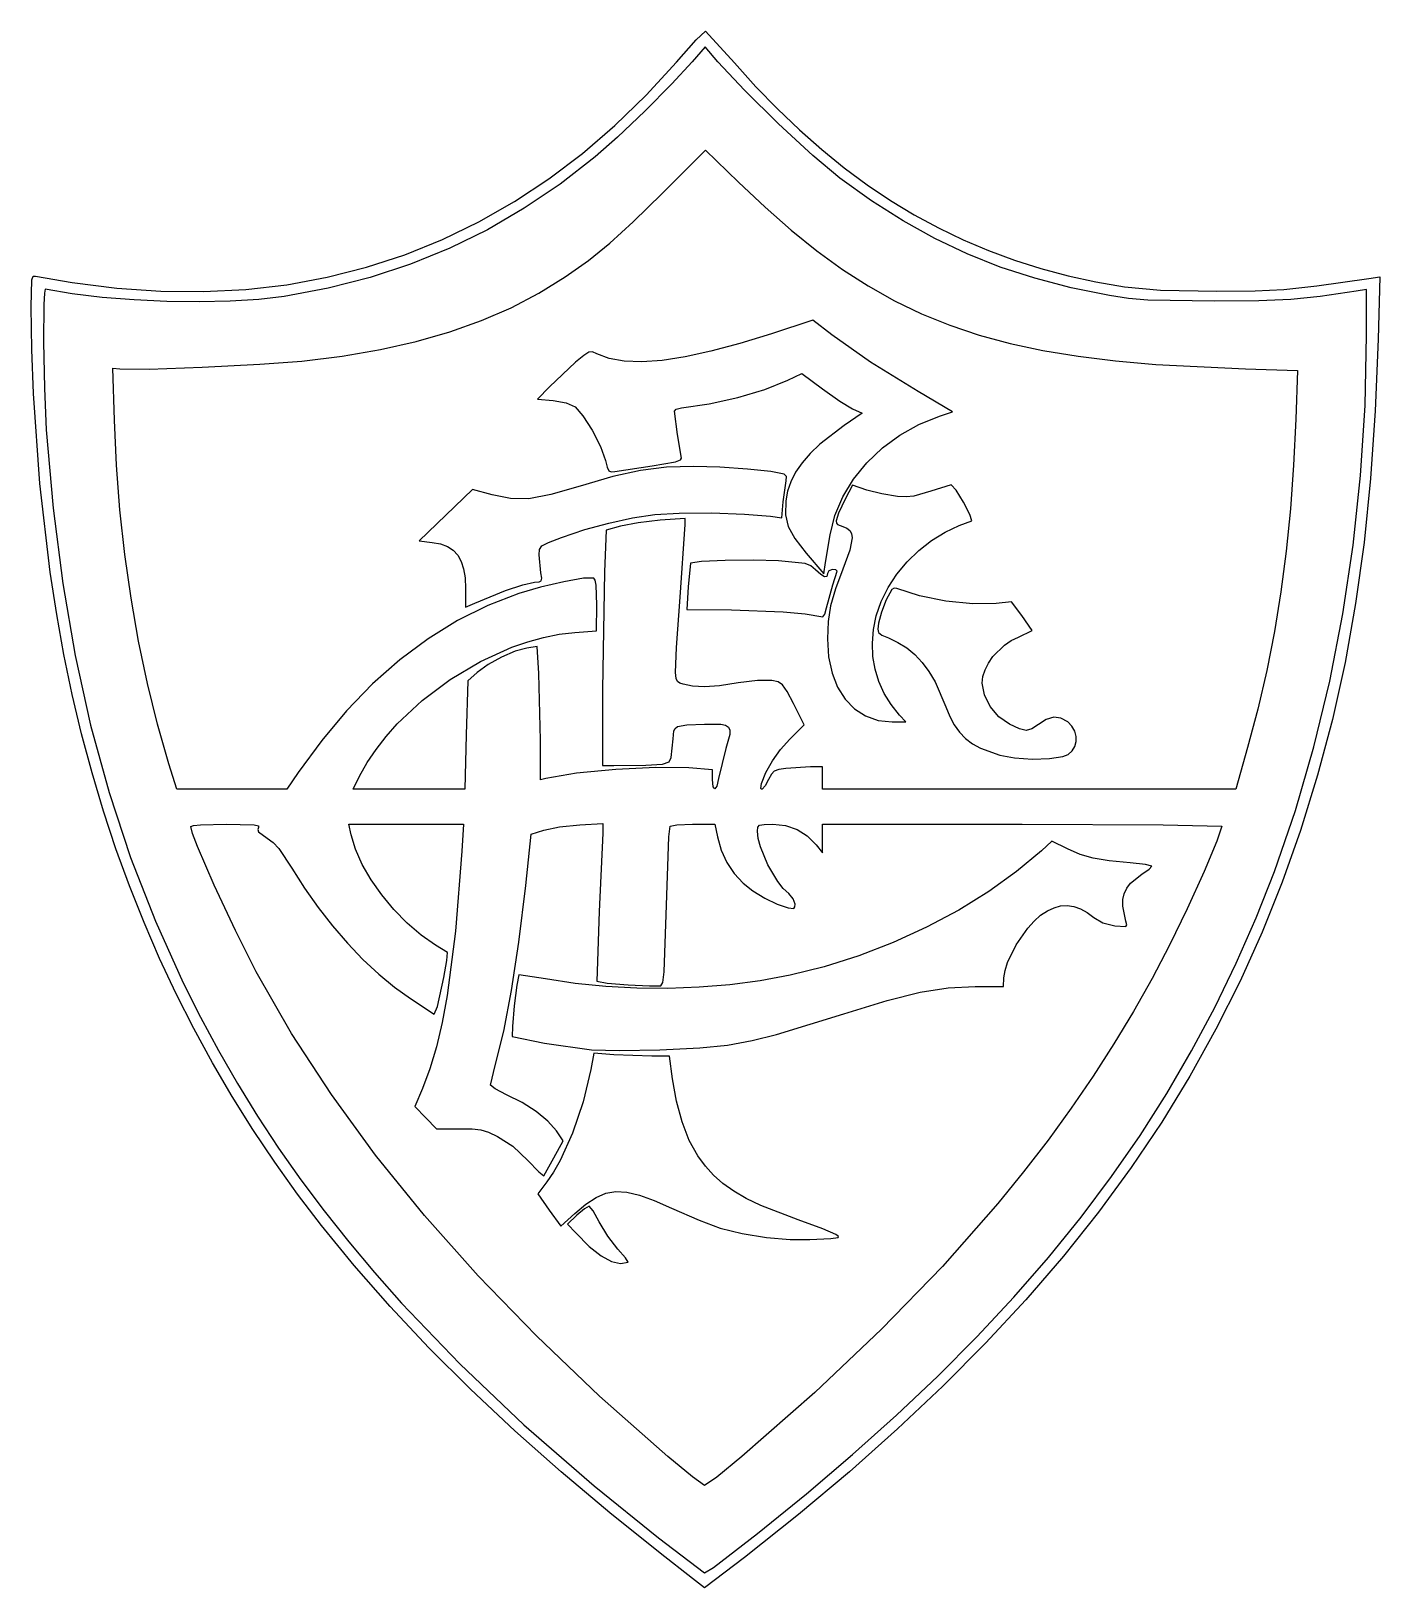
# Model space of a CAD drawing. Extents: x 5 to 196, y 5 to 225.
import ezdxf

# ---------------------------------------------------------------- set-up
doc = ezdxf.new("R2010")
doc.units = 0

msp = doc.modelspace()

# ---------------------------------------------------------------- linework, layer by layer
at = {"layer": 'Image'}
for p, q in [((99.283359, 223.387836), (100.585612, 224.633562)), ((100.585612, 224.633562), (104.678766, 220.133344)), ((96.481434, 220.265703), (99.283359, 223.387836)), ((100.54154, 222.426397), (98.718592, 220.309733)), ((102.357257, 220.309733), (100.54154, 222.426397)), ((92.201857, 215.60272), (96.481434, 220.265703)), ((98.718592, 220.309733), (95.817919, 217.170321)), ((106.092013, 216.294337), (102.357257, 220.309733)), ((104.678766, 220.133344), (107.710512, 216.78402)), ((95.817919, 217.170321), (92.011959, 213.337184)), ((110.923174, 211.527773), (106.092013, 216.294337)), ((107.710512, 216.78402), (110.77353, 213.631332)), ((87.769701, 211.29741), (92.201857, 215.60272)), ((110.77353, 213.631332), (113.872942, 210.672339)), ((83.187493, 207.350696), (87.769701, 211.29741)), ((92.011959, 213.337184), (88.134502, 209.628722)), ((115.77994, 207.03362), (110.923174, 211.527773)), ((88.134502, 209.628722), (85.019336, 206.863335)), ((113.872942, 210.672339), (117.013872, 207.904101)), ((78.457755, 203.7635), (83.187493, 207.350696)), ((85.019336, 206.863335), (80.045873, 203.016451)), ((94.491281, 201.678664), (100.611842, 207.807128)), ((100.611842, 207.807128), (105.255742, 203.298722)), ((119.591516, 203.835456), (115.77994, 207.03362)), ((117.013872, 207.904101), (120.201442, 205.323679)), ((120.201442, 205.323679), (123.440775, 202.928131)), ((73.583013, 200.536742), (78.457755, 203.7635)), ((80.045873, 203.016451), (74.976153, 199.588343)), ((105.255742, 203.298722), (109.025951, 199.7475)), ((124.060621, 200.638549), (119.591516, 203.835456)), ((123.440775, 202.928131), (126.736995, 200.714519)), ((68.565791, 197.671345), (73.583013, 200.536742)), ((90.389944, 197.657528), (94.491281, 201.678664)), ((128.508939, 197.808551), (124.060621, 200.638549)), ((126.736995, 200.714519), (130.095224, 198.679902)), ((74.976153, 199.588343), (69.783385, 196.566998)), ((109.025951, 199.7475), (112.705989, 196.517643)), ((130.095224, 198.679902), (133.520585, 196.821339)), ((63.408612, 195.168231), (68.565791, 197.671345)), ((69.783385, 196.566998), (64.440778, 193.940402)), ((87.079706, 194.648528), (90.389944, 197.657528)), ((112.705989, 196.517643), (116.335363, 193.594581)), ((132.988777, 195.322706), (128.508939, 197.808551)), ((133.520585, 196.821339), (137.018201, 195.135891)), ((58.114001, 193.02832), (63.408612, 195.168231)), ((64.440778, 193.940402), (58.921542, 191.696544)), ((84.044818, 192.208773), (87.079706, 194.648528)), ((137.552441, 193.158257), (132.988777, 195.322706)), ((137.018201, 195.135891), (140.593194, 193.620618)), ((52.684483, 191.252535), (58.114001, 193.02832)), ((58.921542, 191.696544), (53.198885, 189.823409)), ((80.76953, 189.895375), (84.044818, 192.208773)), ((116.335363, 193.594581), (119.95358, 190.963746)), ((142.252235, 191.292447), (137.552441, 193.158257)), ((140.593194, 193.620618), (144.250689, 192.272579)), ((144.250689, 192.272579), (147.995807, 191.088834)), ((5.293623, 185.673133), (5.388374, 189.458257)), ((5.388374, 189.458257), (5.573804, 189.98222)), ((5.573804, 189.98222), (5.90902, 189.999798)), ((5.90902, 189.999798), (11.112486, 189.09498)), ((41.430822, 188.797029), (47.122582, 189.841797)), ((47.122582, 189.841797), (52.684483, 191.252535)), ((53.198885, 189.823409), (47.246017, 188.308985)), ((77.055529, 187.596204), (80.76953, 189.895375)), ((119.95358, 190.963746), (123.600147, 188.610568)), ((147.140468, 189.702519), (142.252235, 191.292447)), ((152.269443, 188.365717), (147.140468, 189.702519)), ((147.995807, 191.088834), (151.833671, 190.066444)), ((151.833671, 190.066444), (155.769405, 189.202468)), ((186.981241, 188.64324), (194.342773, 189.678862)), ((194.342773, 189.678862), (195.892734, 189.900982)), ((195.892734, 189.900982), (195.650839, 181.116498)), ((7.168438, 187.583795), (7.085047, 185.998182)), ((7.296278, 188.144905), (7.168438, 187.583795)), ((11.098917, 187.500345), (7.296278, 188.144905)), ((15.329581, 186.994893), (11.098917, 187.500345)), ((11.112486, 189.09498), (17.415677, 188.296078)), ((17.415677, 188.296078), (23.60163, 187.867754)), ((23.60163, 187.867754), (29.667821, 187.809085)), ((29.667821, 187.809085), (35.611727, 188.119151)), ((35.611727, 188.119151), (41.430822, 188.797029)), ((41.036146, 187.141259), (37.487059, 186.715388)), ((47.246017, 188.308985), (41.036146, 187.141259)), ((73.11008, 185.540259), (77.055529, 187.596204)), ((123.600147, 188.610568), (127.31457, 186.520477)), ((157.691468, 187.259285), (152.269443, 188.365717)), ((155.769405, 189.202468), (159.808132, 188.493966)), ((160.357649, 186.841641), (157.691468, 187.259285)), ((159.808132, 188.493966), (164.912173, 188.003064)), ((164.912173, 188.003064), (172.860892, 187.880115)), ((172.860892, 187.880115), (178.276414, 187.91436)), ((178.276414, 187.91436), (182.304492, 188.111904)), ((182.304492, 188.111904), (186.981241, 188.64324)), ((187.462895, 187.117935), (183.318056, 186.690538)), ((192.528233, 187.87956), (187.462895, 187.117935)), ((194.027535, 188.120783), (192.528233, 187.87956)), ((194.024122, 181.637507), (194.027535, 188.120783)), ((5.377696, 179.650006), (5.293623, 185.673133)), ((7.085047, 185.998182), (7.045255, 180.703813)), ((19.83352, 186.633155), (15.329581, 186.994893)), ((24.455986, 186.419731), (19.83352, 186.633155)), ((29.042231, 186.359227), (24.455986, 186.419731)), ((33.437505, 186.456245), (29.042231, 186.359227)), ((37.487059, 186.715388), (33.437505, 186.456245)), ((68.914579, 183.721585), (73.11008, 185.540259)), ((127.31457, 186.520477), (131.136357, 184.678904)), ((163.110344, 186.602543), (160.357649, 186.841641)), ((172.508116, 186.465319), (163.110344, 186.602543)), ((178.773277, 186.504092), (172.508116, 186.465319)), ((183.318056, 186.690538), (178.773277, 186.504092)), ((64.450423, 182.13423), (68.914579, 183.721585)), ((115.746588, 183.784593), (109.910879, 181.869017)), ((118.462802, 181.730765), (115.746588, 183.784593)), ((131.136357, 184.678904), (135.105015, 183.07128)), ((135.105015, 183.07128), (139.26005, 181.683035)), ((7.045255, 180.703813), (7.164192, 174.162533)), ((54.641728, 179.629658), (59.699007, 180.772239)), ((59.699007, 180.772239), (64.450423, 182.13423)), ((105.423527, 180.475583), (101.359896, 179.381943)), ((109.910879, 181.869017), (105.423527, 180.475583)), ((123.907277, 177.861571), (118.462802, 181.730765)), ((139.26005, 181.683035), (143.640968, 180.499599)), ((143.640968, 180.499599), (148.287278, 179.506404)), ((193.804489, 171.712268), (194.024122, 181.637507)), ((195.650839, 181.116498), (195.242595, 170.975988)), ((5.619329, 173.417919), (5.377696, 179.650006)), ((43.535167, 177.978912), (49.259983, 178.700534)), ((49.259983, 178.700534), (54.641728, 179.629658)), ((83.394369, 178.805498), (82.245009, 177.828573)), ((84.101921, 179.262746), (83.394369, 178.805498)), ((84.629247, 179.306429), (84.101921, 179.262746)), ((85.237927, 179.042657), (84.629247, 179.306429)), ((86.998605, 178.364953), (85.237927, 179.042657)), ((89.114611, 177.979209), (86.998605, 178.364953)), ((97.708588, 178.586791), (94.458204, 178.088822)), ((101.359896, 179.381943), (97.708588, 178.586791)), ((148.287278, 179.506404), (153.238486, 178.68888)), ((153.238486, 178.68888), (158.534098, 178.032458)), ((17.052743, 169.656855), (16.823759, 177.009511)), ((16.823759, 177.009511), (17.848673, 176.884435)), ((17.848673, 176.884435), (21.96201, 176.877935)), ((21.96201, 176.877935), (29.486151, 177.137942)), ((29.486151, 177.137942), (37.613176, 177.544816)), ((37.613176, 177.544816), (43.535167, 177.978912)), ((82.245009, 177.828573), (78.556664, 174.352029)), ((91.597345, 177.88673), (89.114611, 177.979209)), ((94.458204, 178.088822), (91.597345, 177.88673)), ((112.228007, 175.299006), (114.213097, 176.242639)), ((114.213097, 176.242639), (117.115218, 174.059853)), ((130.639806, 173.703682), (123.907277, 177.861571)), ((158.534098, 178.032458), (164.213621, 177.522568)), ((164.213621, 177.522568), (176.88243, 176.884107)), ((176.88243, 176.884107), (184.25535, 176.660344)), ((184.25535, 176.660344), (184.010103, 169.76774)), ((7.164192, 174.162533), (7.429149, 168.275076)), ((78.556664, 174.352029), (76.856488, 172.610837)), ((105.145219, 172.844632), (108.981119, 173.996952)), ((108.981119, 173.996952), (112.228007, 175.299006)), ((117.115218, 174.059853), (119.565969, 172.337376)), ((6.54242, 160.676001), (5.619329, 173.417919)), ((76.856488, 172.610837), (79.051648, 172.411789)), ((79.051648, 172.411789), (80.902706, 172.083669)), ((80.902706, 172.083669), (82.162935, 171.533937)), ((97.190154, 171.376248), (101.09125, 171.93881)), ((101.09125, 171.93881), (105.145219, 172.844632)), ((119.565969, 172.337376), (121.382886, 171.261292)), ((135.514494, 170.817163), (130.639806, 173.703682)), ((193.162536, 161.802862), (193.804489, 171.712268)), ((17.351912, 163.289124), (17.052743, 169.656855)), ((82.162935, 171.533937), (83.272617, 170.27257)), ((83.272617, 170.27257), (84.569321, 168.211775)), ((96.191475, 170.918342), (96.460231, 171.199431)), ((96.652453, 167.631867), (96.191475, 170.918342)), ((96.460231, 171.199431), (97.190154, 171.376248)), ((122.74843, 170.645515), (120.199837, 168.902791)), ((121.382886, 171.261292), (122.74843, 170.645515)), ((130.74946, 169.051457), (133.638415, 170.208236)), ((133.638415, 170.208236), (135.514494, 170.817163)), ((184.010103, 169.76774), (183.704977, 163.294725)), ((195.242595, 170.975988), (194.585088, 161.419598)), ((7.429149, 168.275076), (8.390743, 157.205056)), ((84.569321, 168.211775), (85.736045, 165.912609)), ((97.223264, 164.259069), (96.652453, 167.631867)), ((120.199837, 168.902791), (116.744465, 166.235838)), ((125.590869, 165.71621), (128.053503, 167.539543)), ((128.053503, 167.539543), (130.74946, 169.051457)), ((85.736045, 165.912609), (86.455784, 163.936126)), ((116.744465, 166.235838), (115.3736, 164.915087)), ((123.401883, 163.625178), (125.590869, 165.71621)), ((17.849523, 156.950376), (17.351912, 163.289124)), ((86.455784, 163.936126), (86.706779, 162.994534)), ((86.706779, 162.994534), (86.948581, 162.497478)), ((87.797032, 162.382379), (93.058122, 163.187513)), ((95.061075, 162.987428), (91.415568, 162.537447)), ((93.058122, 163.187513), (96.363549, 163.774395)), ((98.954042, 163.111538), (95.061075, 162.987428)), ((96.363549, 163.774395), (97.065542, 164.020869)), ((97.065542, 164.020869), (97.223264, 164.259069)), ((102.606849, 163.003232), (98.954042, 163.111538)), ((106.505572, 162.74092), (102.606849, 163.003232)), ((114.236018, 163.596889), (113.328272, 162.276797)), ((115.3736, 164.915087), (114.236018, 163.596889)), ((121.52687, 161.310165), (123.401883, 163.625178)), ((183.704977, 163.294725), (183.25696, 157.104353)), ((7.997198, 148.145644), (6.54242, 160.676001)), ((87.520984, 161.67518), (82.880786, 160.31421)), ((86.948581, 162.497478), (87.279297, 162.33131)), ((87.279297, 162.33131), (87.797032, 162.382379)), ((91.415568, 162.537447), (87.520984, 161.67518)), ((109.814078, 162.395148), (106.505572, 162.74092)), ((111.696235, 162.03646), (109.814078, 162.395148)), ((111.575405, 158.091774), (112.000312, 161.082686)), ((112.049091, 161.697057), (111.696235, 162.03646)), ((112.000312, 161.082686), (112.049091, 161.697057)), ((112.646914, 160.950363), (112.188494, 159.613139)), ((113.328272, 162.276797), (112.646914, 160.950363)), ((120.006154, 158.81489), (121.52687, 161.310165)), ((192.108023, 151.966029), (193.162536, 161.802862)), ((194.585088, 161.419598), (193.664992, 152.363099)), ((67.688933, 159.857722), (63.915535, 156.217103)), ((70.445115, 159.084029), (67.688933, 159.857722)), ((73.039455, 158.552866), (70.445115, 159.084029)), ((75.632778, 158.546806), (73.039455, 158.552866)), ((78.741187, 159.116903), (75.632778, 158.546806)), ((82.880786, 160.31421), (78.741187, 159.116903)), ((112.188494, 159.613139), (111.949565, 158.260678)), ((118.880059, 156.183071), (120.006154, 158.81489)), ((120.339233, 158.467828), (119.400537, 156.519995)), ((121.347712, 160.478619), (120.339233, 158.467828)), ((123.380027, 159.770677), (121.347712, 160.478619)), ((125.488934, 159.213789), (123.380027, 159.770677)), ((127.705396, 158.869018), (125.488934, 159.213789)), ((128.966658, 158.805828), (127.705396, 158.869018)), ((130.022691, 158.882555), (128.966658, 158.805828)), ((132.421696, 159.594637), (130.022691, 158.882555)), ((135.327675, 160.513976), (132.421696, 159.594637)), ((135.998359, 159.748273), (135.327675, 160.513976)), ((137.044112, 158.048032), (135.998359, 159.748273)), ((8.390743, 157.205056), (9.750112, 146.583397)), ((18.541143, 150.668561), (17.849523, 156.950376)), ((90.262208, 155.841355), (93.456071, 156.333773)), ((93.456071, 156.333773), (96.858798, 156.52404)), ((96.858798, 156.52404), (101.446199, 156.530833)), ((101.446199, 156.530833), (106.114078, 156.37226)), ((106.114078, 156.37226), (109.758241, 156.066428)), ((111.390229, 155.845961), (111.575405, 158.091774)), ((111.949565, 158.260678), (111.899307, 156.272815)), ((111.899307, 156.272815), (112.27273, 154.606061)), ((119.400537, 156.519995), (119.050211, 155.426292)), ((137.955519, 156.308555), (137.044112, 158.048032)), ((138.223162, 155.425142), (137.955519, 156.308555)), ((183.25696, 157.104353), (182.659462, 151.15174)), ((63.915535, 156.217103), (60.142139, 152.576486)), ((80.256842, 153.054926), (83.538295, 154.171055)), ((83.538295, 154.171055), (86.91485, 155.110157)), ((86.535717, 154.100544), (86.306811, 148.223241)), ((88.572808, 154.672123), (86.535717, 154.100544)), ((86.91485, 155.110157), (90.262208, 155.841355)), ((91.055698, 155.1532), (88.572808, 154.672123)), ((94.164606, 155.507192), (91.055698, 155.1532)), ((97.719315, 155.770685), (94.164606, 155.507192)), ((97.013768, 144.638993), (97.71487, 154.879138)), ((97.71487, 154.879138), (97.719315, 155.770685)), ((109.758241, 156.066428), (111.390229, 155.845961)), ((112.27273, 154.606061), (113.20571, 152.91074)), ((118.188911, 153.458428), (118.880059, 156.183071)), ((119.050211, 155.426292), (119.087782, 155.105862)), ((119.087782, 155.105862), (119.262958, 154.886311)), ((119.262958, 154.886311), (120.013478, 154.599643)), ((120.013478, 154.599643), (120.576557, 154.388704)), ((120.576557, 154.388704), (120.978532, 154.071277)), ((120.978532, 154.071277), (121.219371, 153.623597)), ((134.449522, 153.831185), (136.459976, 154.735478)), ((136.459976, 154.735478), (138.223162, 155.425142)), ((60.142139, 152.576486), (61.951014, 152.363375)), ((61.951014, 152.363375), (63.128259, 152.144322)), ((63.128259, 152.144322), (64.120696, 151.779125)), ((77.13593, 151.365082), (77.48154, 151.861464)), ((77.48154, 151.861464), (78.42333, 152.34942)), ((78.42333, 152.34942), (80.256842, 153.054926)), ((113.20571, 152.91074), (114.834121, 150.837175)), ((117.552258, 149.550987), (118.188911, 153.458428)), ((118.188911, 153.458428), (118.188911, 153.458428)), ((121.299042, 153.021896), (120.974753, 151.261365)), ((121.219371, 153.623597), (121.299042, 153.021896)), ((130.724447, 151.247137), (132.526387, 152.656138)), ((132.526387, 152.656138), (134.449522, 153.831185)), ((190.650709, 142.258509), (192.108023, 151.966029)), ((193.664992, 152.363099), (192.468985, 143.722268)), ((19.42234, 144.471625), (18.541143, 150.668561)), ((64.120696, 151.779125), (64.936907, 151.255962)), ((64.936907, 151.255962), (65.585474, 150.563017)), ((65.585474, 150.563017), (66.074977, 149.688468)), ((66.074977, 149.688468), (66.413997, 148.620497)), ((77.090953, 150.634301), (77.13593, 151.365082)), ((77.333356, 148.078575), (77.090953, 150.634301)), ((100.04382, 149.653977), (98.493845, 149.41166)), ((103.390858, 149.814874), (100.04382, 149.653977)), ((107.397515, 149.862151), (103.390858, 149.814874)), ((110.926343, 149.763606), (107.397515, 149.862151)), ((114.681909, 149.392126), (110.926343, 149.763606)), ((114.834121, 150.837175), (117.298462, 147.936597)), ((120.974753, 151.261365), (120.005408, 148.599549)), ((127.619666, 147.874474), (129.077582, 149.640982)), ((129.077582, 149.640982), (130.724447, 151.247137)), ((182.659462, 151.15174), (181.905892, 145.392003)), ((8.903438, 142.17801), (7.997198, 148.145644)), ((66.413997, 148.620497), (66.611116, 147.347284)), ((77.446063, 147.32356), (77.333356, 148.078575)), ((86.306811, 148.223241), (86.057719, 131.58623)), ((98.493845, 149.41166), (98.156142, 146.065487)), ((115.494128, 149.055474), (114.681909, 149.392126)), ((116.156946, 148.480616), (115.494128, 149.055474)), ((116.895044, 147.814604), (116.156946, 148.480616)), ((117.416336, 147.511829), (116.895044, 147.814604)), ((117.298462, 147.936597), (117.552258, 149.550987)), ((117.725602, 147.570889), (117.416336, 147.511829)), ((117.827628, 147.990378), (117.725602, 147.570889)), ((118.033416, 148.365204), (117.827628, 147.990378)), ((118.533184, 148.519544), (118.033416, 148.365204)), ((119.012614, 148.510269), (118.533184, 148.519544)), ((118.585884, 146.369913), (119.177118, 148.315673)), ((120.005408, 148.599549), (118.948365, 145.791243)), ((119.177118, 148.315673), (119.012614, 148.510269)), ((126.384579, 145.984413), (127.619666, 147.874474)), ((9.750112, 146.583397), (11.516784, 136.371638)), ((66.611116, 147.347284), (66.674916, 145.857011)), ((66.674916, 145.857011), (66.674916, 143.218418)), ((67.997831, 143.803043), (72.319352, 145.559959)), ((72.319352, 145.559959), (74.767396, 146.391329)), ((72.319352, 145.559959), (72.319352, 145.559959)), ((77.273337, 146.055598), (74.203136, 145.167794)), ((74.767396, 146.391329), (76.442307, 146.743954)), ((76.442307, 146.743954), (77.079579, 146.774635)), ((77.079579, 146.774635), (77.387817, 146.928375)), ((80.573713, 146.816059), (77.273337, 146.055598)), ((77.387817, 146.928375), (77.446063, 147.32356)), ((83.346719, 147.294629), (80.573713, 146.816059)), ((84.834811, 147.336763), (83.346719, 147.294629)), ((85.024133, 147.050969), (84.834811, 147.336763)), ((85.150454, 146.342182), (85.024133, 147.050969)), ((85.227526, 143.52518), (85.150454, 146.342182)), ((98.156142, 146.065487), (97.974236, 142.875108)), ((117.687955, 143.139691), (118.585884, 146.369913)), ((118.948365, 145.791243), (118.279393, 143.42106)), ((125.406196, 144.007598), (126.384579, 145.984413)), ((126.947924, 145.703624), (126.132542, 144.236496)), ((127.270636, 145.916264), (126.947924, 145.703624)), ((127.615297, 145.868113), (127.270636, 145.916264)), ((130.819721, 144.832846), (127.615297, 145.868113)), ((181.905892, 145.392003), (180.98966, 139.78026)), ((20.488682, 138.387519), (19.42234, 144.471625)), ((69.830545, 143.46967), (65.564505, 141.32767)), ((66.674916, 143.218418), (67.997831, 143.803043)), ((74.203136, 145.167794), (69.830545, 143.46967)), ((85.195726, 139.876502), (85.227526, 143.52518)), ((96.49354, 137.512446), (97.013768, 144.638993)), ((117.441845, 142.22016), (117.687955, 143.139691)), ((117.687955, 143.139691), (117.687955, 143.139691)), ((118.279393, 143.42106), (117.928983, 141.174173)), ((124.718396, 141.980831), (125.406196, 144.007598)), ((126.132542, 144.236496), (125.458506, 142.48678)), ((134.577028, 144.082843), (130.819721, 144.832846)), ((138.367012, 143.696433), (134.577028, 144.082843)), ((141.669465, 143.751944), (138.367012, 143.696433)), ((143.815497, 143.976998), (141.669465, 143.751944)), ((145.285433, 142.03008), (143.815497, 143.976998)), ((192.468985, 143.722268), (190.983745, 135.412877)), ((9.917963, 136.525116), (8.903438, 142.17801)), ((65.564505, 141.32767), (61.41989, 138.753886)), ((97.974236, 142.875108), (104.284963, 142.84811)), ((104.284963, 142.84811), (111.553415, 142.565647)), ((111.553415, 142.565647), (114.68146, 142.26046)), ((114.68146, 142.26046), (117.194283, 141.867081)), ((117.194283, 141.867081), (117.441845, 142.22016)), ((117.928983, 141.174173), (117.827626, 138.735755)), ((124.330622, 140.044391), (124.718396, 141.980831)), ((125.050517, 140.934834), (124.950378, 140.110763)), ((125.458506, 142.48678), (125.050517, 140.934834)), ((146.755372, 139.932609), (145.285433, 142.03008)), ((188.800355, 132.737041), (190.650709, 142.258509)), ((61.41989, 138.753886), (57.411576, 135.760413)), ((75.463492, 138.322001), (77.703965, 138.938166)), ((77.703965, 138.938166), (79.925577, 139.381495)), ((79.925577, 139.381495), (82.112731, 139.641562)), ((82.112731, 139.641562), (85.195726, 139.876502)), ((117.827626, 138.735755), (117.993245, 136.192593)), ((124.177693, 138.132317), (124.330622, 140.044391)), ((124.950378, 140.110763), (125.062089, 139.620184)), ((125.062089, 139.620184), (125.513946, 139.272196)), ((125.513946, 139.272196), (126.434246, 138.875899)), ((126.434246, 138.875899), (127.792275, 138.233274)), ((143.786297, 138.48702), (144.821466, 138.997141)), ((144.821466, 138.997141), (146.755372, 139.932609)), ((180.98966, 139.78026), (179.904174, 134.271627)), ((11.101725, 130.867101), (9.917963, 136.525116)), ((21.735737, 132.444191), (20.488682, 138.387519)), ((68.784891, 135.54074), (73.219756, 137.543425)), ((73.709926, 136.981991), (71.786887, 136.150535)), ((73.219756, 137.543425), (75.463492, 138.322001)), ((75.350333, 137.435477), (73.709926, 136.981991)), ((76.793813, 137.655772), (75.350333, 137.435477)), ((77.026025, 133.860569), (76.793813, 137.655772)), ((96.358345, 133.976348), (96.49354, 137.512446)), ((124.256264, 136.258872), (124.177693, 138.132317)), ((127.792275, 138.233274), (129.036489, 137.445254)), ((129.036489, 137.445254), (130.175029, 136.50207)), ((130.175029, 136.50207), (131.216036, 135.393954)), ((141.197773, 136.226765), (142.82388, 137.838141)), ((142.82388, 137.838141), (143.786297, 138.48702)), ((11.516784, 136.371638), (13.700287, 126.531321)), ((57.411576, 135.760413), (53.554438, 132.359344)), ((64.524155, 133.013514), (68.784891, 135.54074)), ((69.894837, 135.096137), (68.347395, 133.973824)), ((71.786887, 136.150535), (69.894837, 135.096137)), ((117.993245, 136.192593), (118.477161, 133.907255)), ((124.56299, 134.438317), (124.256264, 136.258872)), ((125.094526, 132.684917), (124.56299, 134.438317)), ((131.216036, 135.393954), (132.167651, 134.111136)), ((139.807193, 133.410641), (140.104085, 134.368337)), ((140.104085, 134.368337), (140.574318, 135.3156)), ((140.574318, 135.3156), (141.197773, 136.226765)), ((179.904174, 134.271627), (178.642844, 128.821221)), ((190.983745, 135.412877), (189.195947, 127.3507)), ((23.159073, 126.66959), (21.735737, 132.444191)), ((53.554438, 132.359344), (49.863352, 128.562772)), ((60.562334, 130.045147), (64.524155, 133.013514)), ((67.021268, 132.820954), (66.79215, 125.148047)), ((68.347395, 133.973824), (67.021268, 132.820954)), ((77.258236, 124.437565), (77.026025, 133.860569)), ((96.448895, 133.136811), (96.358345, 133.976348)), ((96.652215, 132.693398), (96.448895, 133.136811)), ((96.973811, 132.478947), (96.652215, 132.693398)), ((97.419185, 132.326295), (96.973811, 132.478947)), ((98.750133, 132.034056), (97.419185, 132.326295)), ((100.45927, 131.964647), (98.750133, 132.034056)), ((102.591936, 132.119072), (100.45927, 131.964647)), ((105.193467, 132.498335), (102.591936, 132.119072)), ((107.952855, 132.83574), (105.193467, 132.498335)), ((109.963751, 132.828352), (107.952855, 132.83574)), ((110.86555, 132.644236), (109.963751, 132.828352)), ((111.49095, 132.236791), (110.86555, 132.644236)), ((112.113578, 131.314467), (111.49095, 132.236791)), ((118.477161, 133.907255), (119.259958, 131.904635)), ((125.847527, 131.012934), (125.094526, 132.684917)), ((132.167651, 134.111136), (133.038016, 132.643849)), ((133.038016, 132.643849), (134.567559, 129.116792)), ((139.703758, 132.468178), (139.807193, 133.410641)), ((140.011183, 130.830223), (139.703758, 132.468178)), ((186.566721, 123.458367), (188.800355, 132.737041)), ((12.430235, 125.292477), (11.101725, 130.867101)), ((57.024214, 126.719042), (60.562334, 130.045147)), ((86.057719, 131.58623), (86.037531, 120.826523)), ((113.007064, 129.585715), (112.113578, 131.314467)), ((119.259958, 131.904635), (120.322221, 130.209627)), ((120.322221, 130.209627), (121.644536, 128.847123)), ((126.818647, 129.436629), (125.847527, 131.012934)), ((140.842957, 129.182328), (140.011183, 130.830223)), ((49.863352, 128.562772), (46.353193, 124.382791)), ((114.52123, 126.572387), (113.007064, 129.585715)), ((121.644536, 128.847123), (123.207488, 127.842017)), ((123.207488, 127.842017), (124.991662, 127.219204)), ((128.004541, 127.970267), (126.818647, 129.436629)), ((128.895731, 127.000128), (128.004541, 127.970267)), ((134.567559, 129.116792), (135.117813, 127.765862)), ((135.117813, 127.765862), (135.752115, 126.583979)), ((142.063332, 127.7296), (140.842957, 129.182328)), ((143.536555, 126.677146), (142.063332, 127.7296)), ((149.816584, 127.659166), (148.757603, 127.359067)), ((150.818921, 127.542749), (149.816584, 127.659166)), ((178.642844, 128.821221), (177.19908, 123.384159)), ((13.700287, 126.531321), (16.31015, 117.023984)), ((24.754258, 121.091664), (23.159073, 126.66959)), ((55.453037, 124.9479), (57.024214, 126.719042)), ((96.013803, 124.596881), (96.139961, 125.730857)), ((96.139961, 125.730857), (96.324711, 126.086322)), ((96.324711, 126.086322), (96.656595, 126.331784)), ((96.656595, 126.331784), (97.959821, 126.585739)), ((97.959821, 126.585739), (100.445758, 126.678797)), ((100.445758, 126.678797), (102.753132, 126.655774)), ((102.753132, 126.655774), (103.442524, 126.522111)), ((103.442524, 126.522111), (103.863651, 126.260115)), ((103.863651, 126.260115), (104.047465, 125.834614)), ((104.047465, 125.834614), (104.024913, 125.210433)), ((112.511309, 124.562467), (114.52123, 126.572387)), ((124.991662, 127.219204), (126.977644, 127.003576)), ((126.977644, 127.003576), (128.895731, 127.000128)), ((135.752115, 126.583979), (136.485731, 125.557417)), ((136.485731, 125.557417), (137.333926, 124.672449)), ((144.95611, 126.015914), (143.536555, 126.677146)), ((145.917578, 125.791234), (144.95611, 126.015914)), ((146.711841, 126.000565), (145.917578, 125.791234)), ((147.629781, 126.641364), (146.711841, 126.000565)), ((148.757603, 127.359067), (147.629781, 126.641364)), ((151.776813, 127.010904), (150.818921, 127.542749)), ((152.383379, 126.394755), (151.776813, 127.010904)), ((152.780744, 125.695773), (152.383379, 126.394755)), ((152.974657, 124.955423), (152.780744, 125.695773)), ((189.195947, 127.3507), (187.092269, 119.451512)), ((13.903647, 119.800903), (12.430235, 125.292477)), ((46.353193, 124.382791), (43.038836, 119.831495)), ((54.034581, 123.118599), (55.453037, 124.9479)), ((66.79215, 125.148047), (66.563032, 117.47514)), ((77.258236, 118.809763), (77.258236, 124.437565)), ((95.7446, 121.973035), (96.013803, 124.596881)), ((103.484515, 123.225338), (102.418743, 119.001585)), ((104.024913, 125.210433), (103.484515, 123.225338)), ((111.198647, 123.090502), (112.511309, 124.562467)), ((137.333926, 124.672449), (138.311967, 123.915351)), ((138.311967, 123.915351), (139.435119, 123.272394)), ((139.435119, 123.272394), (142.177818, 122.274001)), ((152.393185, 122.900816), (152.775128, 123.516479)), ((152.775128, 123.516479), (152.970869, 124.21517)), ((152.970869, 124.21517), (152.974657, 124.955423)), ((177.19908, 123.384159), (175.531011, 117.47514)), ((183.959568, 114.479226), (186.566721, 123.458367)), ((25.864701, 117.47514), (24.754258, 121.091664)), ((51.718222, 119.327221), (52.784443, 121.241565)), ((52.784443, 121.241565), (54.034581, 123.118599)), ((92.157646, 120.901177), (94.52779, 121.042176)), ((94.52779, 121.042176), (95.481463, 121.365648)), ((95.481463, 121.365648), (95.7446, 121.973035)), ((109.135145, 119.852189), (110.053819, 121.489902)), ((110.053819, 121.489902), (111.198647, 123.090502)), ((142.177818, 122.274001), (144.268874, 121.911499)), ((144.268874, 121.911499), (146.783336, 121.752022)), ((146.783336, 121.752022), (149.224007, 121.806143)), ((149.224007, 121.806143), (151.093691, 122.084433)), ((151.093691, 122.084433), (151.83079, 122.409645)), ((151.093691, 122.084433), (151.093691, 122.084433)), ((151.83079, 122.409645), (152.393185, 122.900816)), ((15.522115, 114.392037), (13.903647, 119.800903)), ((43.038836, 119.831495), (41.451338, 117.491933)), ((50.788051, 117.47514), (51.718222, 119.327221)), ((78.051985, 119.002781), (77.258236, 118.809763)), ((82.351132, 119.738116), (78.051985, 119.002781)), ((87.90152, 120.285704), (82.351132, 119.738116)), ((86.037531, 120.826523), (87.645095, 120.841207)), ((87.645095, 120.841207), (92.157646, 120.901177)), ((93.569999, 120.562299), (87.90152, 120.285704)), ((98.223417, 120.484655), (93.569999, 120.562299)), ((101.599872, 120.231513), (98.223417, 120.484655)), ((101.599872, 118.853326), (101.599872, 120.231513)), ((101.691155, 117.826378), (101.599872, 118.853326)), ((102.418743, 119.001585), (102.180799, 117.915032)), ((108.500945, 118.268886), (109.135145, 119.852189)), ((109.516976, 118.841039), (109.022661, 117.949343)), ((109.901203, 119.596509), (109.516976, 118.841039)), ((110.314379, 120.033858), (109.901203, 119.596509)), ((110.93756, 120.270905), (110.314379, 120.033858)), ((111.951801, 120.425471), (110.93756, 120.270905)), ((115.446381, 120.647067), (111.951801, 120.425471)), ((117.122076, 120.650136), (115.446381, 120.647067)), ((117.122076, 119.062638), (117.122076, 120.650136)), ((117.122076, 117.47514), (117.122076, 119.062638)), ((187.092269, 119.451512), (184.659387, 111.631086)), ((16.31015, 117.023984), (19.355901, 107.811168)), ((33.658019, 117.483546), (25.864701, 117.47514)), ((41.451338, 117.491933), (33.658019, 117.483546)), ((58.675543, 117.47514), (50.788051, 117.47514)), ((66.563032, 117.47514), (58.675543, 117.47514)), ((101.911534, 117.518454), (101.691155, 117.826378)), ((102.180799, 117.915032), (101.911534, 117.518454)), ((108.394444, 117.595578), (108.500945, 118.268886)), ((108.468883, 117.484163), (108.394444, 117.595578)), ((108.608416, 117.511626), (108.468883, 117.484163)), ((109.022661, 117.949343), (108.608416, 117.511626)), ((146.326543, 117.47514), (117.122076, 117.47514)), ((175.531011, 117.47514), (146.326543, 117.47514)), ((180.988655, 105.856359), (183.959568, 114.479226)), ((17.285794, 109.065537), (15.522115, 114.392037)), ((27.869408, 112.190571), (28.223441, 112.33293)), ((28.223441, 112.33293), (29.228669, 112.441943)), ((29.228669, 112.441943), (32.851488, 112.536256)), ((32.851488, 112.536256), (36.824379, 112.446624)), ((36.824379, 112.446624), (37.443516, 112.301067)), ((37.443516, 112.301067), (37.437108, 112.058554)), ((50.499968, 111.036955), (50.169379, 112.536256)), ((50.169379, 112.536256), (58.287899, 112.536256)), ((58.287899, 112.536256), (66.406417, 112.536256)), ((66.406417, 112.536256), (66.172867, 108.743901)), ((79.984212, 112.154228), (82.814479, 112.444825)), ((82.814479, 112.444825), (86.077668, 112.620415)), ((86.077668, 112.620415), (86.064254, 111.255421)), ((95.427614, 110.772372), (95.589343, 112.271673)), ((95.589343, 112.271673), (96.52282, 112.458535)), ((96.52282, 112.458535), (98.748429, 112.536256)), ((98.748429, 112.536256), (101.894191, 112.536256)), ((101.894191, 112.536256), (102.274106, 110.764778)), ((107.986677, 112.109132), (108.229187, 112.407366)), ((108.229187, 112.407366), (108.875502, 112.51927)), ((108.875502, 112.51927), (110.123728, 112.536256)), ((110.123728, 112.536256), (111.918345, 112.351728)), ((111.918345, 112.351728), (113.538376, 111.801663)), ((117.118168, 110.507789), (117.122083, 112.536256)), ((117.122083, 112.536256), (145.344268, 112.536256)), ((145.344268, 112.536256), (165.276574, 112.458535)), ((165.276574, 112.458535), (173.567768, 112.271673)), ((173.567768, 112.271673), (172.857617, 110.125151)), ((28.119656, 111.211222), (27.869408, 112.190571)), ((28.809882, 109.37482), (28.119656, 111.211222)), ((37.437108, 112.058554), (37.314728, 111.779461)), ((37.314728, 111.779461), (37.444682, 111.473925)), ((37.444682, 111.473925), (38.62625, 110.578602)), ((38.62625, 110.578602), (39.478867, 109.940865)), ((51.122444, 108.989225), (50.499968, 111.036955)), ((75.182305, 103.876794), (75.972471, 111.135038)), ((75.972471, 111.135038), (77.76188, 111.702135)), ((77.76188, 111.702135), (79.984212, 112.154228)), ((86.064254, 111.255421), (85.567055, 100.189052)), ((95.047307, 99.72133), (95.427614, 110.772372)), ((102.274106, 110.764778), (102.823749, 108.890113)), ((107.949864, 111.533154), (107.986677, 112.109132)), ((108.056051, 110.5139), (107.949864, 111.533154)), ((108.353293, 109.343377), (108.056051, 110.5139)), ((113.538376, 111.801663), (114.972772, 110.891344)), ((114.972772, 110.891344), (116.210487, 109.626052)), ((117.114252, 108.479318), (117.118168, 110.507789)), ((149.545309, 110.126927), (148.062144, 108.767563)), ((151.766306, 109.040406), (149.545309, 110.126927)), ((172.857617, 110.125151), (171.054132, 105.841729)), ((184.659387, 111.631086), (182.080015, 104.363746)), ((19.194837, 103.821062), (17.285794, 109.065537)), ((31.147159, 103.937937), (28.809882, 109.37482)), ((39.478867, 109.940865), (40.286038, 109.097934)), ((40.286038, 109.097934), (42.144151, 106.338331)), ((52.085357, 106.849444), (51.122444, 108.989225)), ((66.172867, 108.743901), (65.277924, 97.434953)), ((102.823749, 108.890113), (103.630652, 107.137634)), ((109.39303, 106.804171), (108.353293, 109.343377)), ((116.210487, 109.626052), (117.114252, 108.479318)), ((148.062144, 108.767563), (144.562126, 105.831228)), ((153.539145, 108.277042), (151.766306, 109.040406)), ((155.385955, 107.743112), (153.539145, 108.277042)), ((19.355901, 107.811168), (22.847068, 98.854413)), ((42.144151, 106.338331), (43.939827, 103.494202)), ((53.342806, 104.677579), (52.085357, 106.849444)), ((103.630652, 107.137634), (104.666065, 105.55932)), ((110.813251, 104.426834), (109.39303, 106.804171)), ((144.562126, 105.831228), (140.640543, 103.030132)), ((157.631835, 107.366273), (155.385955, 107.743112)), ((160.601881, 107.074179), (157.631835, 107.366273)), ((162.781935, 106.8308), (160.601881, 107.074179)), ((162.256752, 105.475804), (163.268054, 106.165068)), ((163.688684, 106.590661), (162.781935, 106.8308)), ((163.268054, 106.165068), (163.688684, 106.590661)), ((171.054132, 105.841729), (168.658181, 100.562)), ((178.399279, 99.291381), (180.988655, 105.856359)), ((21.249398, 98.658269), (19.194837, 103.821062)), ((34.155025, 97.494089), (31.147159, 103.937937)), ((43.939827, 103.494202), (45.863341, 100.757696)), ((54.848892, 102.533597), (53.342806, 104.677579)), ((74.217665, 95.852781), (75.182305, 103.876794)), ((104.666065, 105.55932), (105.901238, 104.207149)), ((105.901238, 104.207149), (107.290545, 103.119838)), ((111.586098, 103.458648), (110.813251, 104.426834)), ((112.358132, 102.722667), (111.586098, 103.458648)), ((159.780074, 102.717794), (160.138437, 103.491475)), ((160.138437, 103.491475), (160.668543, 104.20275)), ((160.668543, 104.20275), (162.256752, 105.475804)), ((182.080015, 104.363746), (179.240192, 97.275061)), ((56.557713, 100.477462), (54.848892, 102.533597)), ((107.290545, 103.119838), (108.979918, 102.081557)), ((108.979918, 102.081557), (110.722491, 101.228363)), ((110.722491, 101.228363), (112.271393, 100.696315)), ((112.982033, 102.00242), (112.358132, 102.722667)), ((113.241532, 101.246561), (112.982033, 102.00242)), ((113.207484, 100.848659), (113.241532, 101.246561)), ((140.640543, 103.030132), (136.373785, 100.402088)), ((159.565805, 100.945494), (159.590261, 101.872277)), ((159.590261, 101.872277), (159.780074, 102.717794)), ((45.863341, 100.757696), (47.893707, 98.151897)), ((58.423369, 98.569143), (56.557713, 100.477462)), ((85.567055, 100.189052), (85.236694, 90.331692)), ((94.759863, 91.657708), (95.047307, 99.72133)), ((112.271393, 100.696315), (113.069891, 100.644422)), ((113.069891, 100.644422), (113.207484, 100.848659)), ((136.373785, 100.402088), (131.83824, 97.98491)), ((147.048197, 98.853991), (147.957848, 99.659216)), ((147.957848, 99.659216), (148.905931, 100.290935)), ((148.905931, 100.290935), (149.844999, 100.731252)), ((149.844999, 100.731252), (150.778197, 100.980035)), ((150.778197, 100.980035), (151.708671, 101.037154)), ((151.708671, 101.037154), (152.639565, 100.902478)), ((152.639565, 100.902478), (153.574025, 100.575876)), ((153.574025, 100.575876), (154.515197, 100.057216)), ((154.515197, 100.057216), (155.466224, 99.346368)), ((155.466224, 99.346368), (156.765648, 98.57437)), ((160.000195, 98.810405), (159.565805, 100.945494)), ((168.658181, 100.562), (166.170633, 95.426558)), ((175.594111, 92.883104), (178.399279, 99.291381)), ((23.449632, 93.576817), (21.249398, 98.658269)), ((22.847068, 98.854413), (26.79318, 90.11526)), ((37.107268, 91.65744), (34.155025, 97.494089)), ((47.893707, 98.151897), (50.009939, 95.69989)), ((60.399961, 96.868605), (58.423369, 98.569143)), ((62.441588, 95.435815), (60.399961, 96.868605)), ((65.277924, 97.434953), (64.094746, 88.337692)), ((131.83824, 97.98491), (127.110297, 95.816414)), ((144.503819, 95.486343), (146.147528, 97.853154)), ((146.147528, 97.853154), (147.048197, 98.853991)), ((156.765648, 98.57437), (158.432359, 98.178837)), ((158.432359, 98.178837), (159.999895, 98.098608)), ((159.999895, 98.098608), (160.124806, 98.326844)), ((160.124806, 98.326844), (160.000195, 98.810405)), ((179.240192, 97.275061), (176.129142, 90.350941)), ((50.009939, 95.69989), (52.191051, 93.424759)), ((64.110713, 94.386122), (62.441588, 95.435815)), ((73.195786, 89.026962), (74.217665, 95.852781)), ((127.110297, 95.816414), (122.266345, 93.934414)), ((143.288084, 93.002179), (144.503819, 95.486343)), ((166.170633, 95.426558), (163.709286, 90.731418)), ((25.795693, 88.576364), (23.449632, 93.576817)), ((52.191051, 93.424759), (54.416059, 91.34959)), ((63.628436, 90.878768), (64.027851, 93.267295)), ((64.027851, 93.267295), (64.110713, 94.386122)), ((122.266345, 93.934414), (117.382773, 92.376724)), ((142.922383, 91.85465), (143.288084, 93.002179)), ((172.562945, 86.618457), (175.594111, 92.883104)), ((42.102865, 82.966028), (37.107268, 91.65744)), ((54.416059, 91.34959), (56.663976, 89.497466)), ((62.703038, 86.754784), (63.628436, 90.878768)), ((74.226848, 91.267715), (73.938011, 89.798204)), ((77.979473, 90.682447), (74.226848, 91.267715)), ((82.195217, 90.039978), (77.979473, 90.682447)), ((85.236694, 90.331692), (86.683977, 90.087648)), ((94.563077, 90.169459), (94.759863, 91.657708)), ((108.336534, 90.417243), (104.038794, 89.852855)), ((112.535968, 91.181159), (108.336534, 90.417243)), ((117.382773, 92.376724), (112.535968, 91.181159)), ((142.69843, 89.608901), (142.761687, 90.844057)), ((142.761687, 90.844057), (142.922383, 91.85465)), ((163.709286, 90.731418), (161.094037, 86.08588)), ((176.129142, 90.350941), (172.736089, 83.577295)), ((28.287734, 83.656568), (25.795693, 88.576364)), ((26.79318, 90.11526), (29.216725, 85.277355)), ((56.663976, 89.497466), (58.913816, 87.891472)), ((64.094746, 88.337692), (63.374603, 84.495228)), ((72.09356, 83.262369), (73.195786, 89.026962)), ((73.938011, 89.798204), (73.577229, 86.850753)), ((86.504607, 89.599806), (82.195217, 90.039978)), ((90.875652, 89.361469), (86.504607, 89.599806)), ((86.683977, 90.087648), (89.648537, 89.832666)), ((89.648537, 89.832666), (92.66774, 89.669063)), ((95.27636, 89.324506), (90.875652, 89.361469)), ((92.66774, 89.669063), (94.278956, 89.699156)), ((94.278956, 89.699156), (94.563077, 90.169459)), ((99.674738, 89.488455), (95.27636, 89.324506)), ((104.038794, 89.852855), (99.674738, 89.488455)), ((126.245261, 87.61974), (130.952469, 88.810096)), ((130.952469, 88.810096), (134.894614, 89.429027)), ((134.894614, 89.429027), (138.696906, 89.607314)), ((138.696906, 89.607314), (142.69843, 89.608901)), ((58.913816, 87.891472), (62.265198, 85.68804)), ((62.265198, 85.68804), (62.703038, 86.754784)), ((73.577229, 86.850753), (73.305727, 83.923366)), ((120.147783, 85.727175), (126.245261, 87.61974)), ((161.094037, 86.08588), (158.320274, 81.484426)), ((169.295581, 80.484373), (172.562945, 86.618457)), ((30.925911, 78.817088), (28.287734, 83.656568)), ((29.216725, 85.277355), (31.769465, 80.530393)), ((63.374603, 84.495228), (62.557844, 81.057825)), ((73.305727, 83.923366), (73.284729, 82.514047)), ((110.635062, 82.80642), (120.147783, 85.727175)), ((47.721834, 74.342101), (42.102865, 82.966028)), ((70.887879, 78.422036), (72.09356, 83.262369)), ((73.284729, 82.514047), (77.828059, 81.608192)), ((77.828059, 81.608192), (84.49017, 80.64993)), ((103.716536, 81.30122), (107.168406, 81.962232)), ((107.168406, 81.962232), (110.635062, 82.80642)), ((158.320274, 81.484426), (155.383382, 76.921539)), ((172.736089, 83.577295), (169.050256, 76.940029)), ((31.769465, 80.530393), (34.458132, 75.866129)), ((62.557844, 81.057825), (61.636282, 77.976197)), ((84.805807, 80.174581), (84.379329, 77.860006)), ((84.49017, 80.64993), (88.423107, 80.533905)), ((87.646595, 79.953387), (84.805807, 80.174581)), ((92.998869, 79.730081), (87.646595, 79.953387)), ((88.423107, 80.533905), (94.123014, 80.643905)), ((95.510351, 79.727964), (92.998869, 79.730081)), ((94.123014, 80.643905), (99.813092, 80.919743)), ((95.919233, 76.539681), (95.510351, 79.727964)), ((99.813092, 80.919743), (103.716536, 81.301228)), ((103.716536, 81.301228), (103.716536, 81.30122)), ((165.781814, 74.467783), (169.295581, 80.484373)), ((33.710376, 74.057582), (30.925911, 78.817088)), ((61.636282, 77.976197), (60.601731, 75.201058)), ((70.202688, 75.662456), (70.887879, 78.422036)), ((84.379329, 77.860006), (83.296505, 73.290698)), ((34.458132, 75.866129), (37.289458, 71.276315)), ((60.601731, 75.201058), (59.529386, 72.614423)), ((70.873542, 75.113412), (70.202688, 75.662456)), ((72.486447, 74.303949), (70.873542, 75.113412)), ((96.47183, 73.381802), (95.919233, 76.539681)), ((155.383382, 76.921539), (152.278748, 72.391704)), ((169.050256, 76.940029), (165.060868, 70.425053)), ((36.641285, 69.377708), (33.710376, 74.057582)), ((53.977093, 65.770441), (47.721834, 74.342101)), ((59.529386, 72.614423), (61.058938, 71.055923)), ((74.679054, 73.201938), (72.486447, 74.303949)), ((76.668601, 71.920209), (74.679054, 73.201938)), ((83.296505, 73.290698), (81.810581, 68.884697)), ((97.277341, 70.447706), (96.47183, 73.381802)), ((162.011443, 68.555618), (165.781814, 74.467783)), ((37.289458, 71.276315), (40.270173, 66.752707)), ((61.058938, 71.055923), (62.58849, 69.497424)), ((78.323893, 70.55407), (76.668601, 71.920209)), ((79.513737, 69.198831), (78.323893, 70.55407)), ((98.30237, 67.838525), (97.277341, 70.447706)), ((152.278748, 72.391704), (149.001757, 67.889402)), ((165.060868, 70.425053), (160.757149, 64.018276)), ((39.718791, 64.777124), (36.641285, 69.377708)), ((62.58849, 69.497424), (65.810076, 69.497424)), ((65.810076, 69.497424), (67.597175, 69.464826)), ((67.597175, 69.464826), (68.85809, 69.32047)), ((68.85809, 69.32047), (69.94087, 68.994512)), ((69.94087, 68.994512), (71.193565, 68.417107)), ((71.193565, 68.417107), (73.34789, 67.026465)), ((80.495195, 67.78259), (79.513737, 69.198831)), ((81.810581, 68.884697), (80.05967, 64.995939)), ((157.974265, 62.73481), (162.011443, 68.555618)), ((40.270173, 66.752707), (43.407009, 62.287058)), ((73.34789, 67.026465), (75.486956, 65.010646)), ((79.169737, 65.376816), (80.495195, 67.78259)), ((99.513519, 65.65539), (98.30237, 67.838525)), ((149.001757, 67.889402), (145.547796, 63.409118)), ((42.943049, 60.255489), (39.718791, 64.777124)), ((60.881562, 57.23583), (53.977093, 65.770441)), ((75.486956, 65.010646), (77.025492, 63.409889)), ((77.731363, 62.82777), (79.169737, 65.376816)), ((80.05967, 64.995939), (79.128007, 63.356132)), ((100.57502, 64.206698), (99.513519, 65.65539)), ((101.741102, 62.911202), (100.57502, 64.206698)), ((160.757149, 64.018276), (156.128323, 57.705604)), ((43.407009, 62.287058), (46.706698, 57.871122)), ((78.18189, 61.978361), (76.875702, 60.280122)), ((77.025492, 63.409889), (77.731363, 62.82777)), ((79.128007, 63.356132), (78.18189, 61.978361)), ((103.060647, 61.737654), (101.741102, 62.911202)), ((104.582536, 60.65481), (103.060647, 61.737654)), ((145.547796, 63.409118), (141.912251, 58.945334)), ((153.660076, 56.99229), (157.974265, 62.73481)), ((46.314212, 55.812461), (42.943049, 60.255489)), ((76.875702, 60.280122), (78.501281, 58.002078)), ((83.694917, 58.812345), (85.130048, 59.766709)), ((85.130048, 59.766709), (86.514702, 60.36936)), ((86.514702, 60.36936), (87.9374, 60.625375)), ((87.9374, 60.625375), (89.486662, 60.539834)), ((89.486662, 60.539834), (91.25101, 60.117813)), ((91.25101, 60.117813), (93.318964, 59.36439)), ((106.35565, 59.631422), (104.582536, 60.65481)), ((108.428873, 58.636245), (106.35565, 59.631422)), ((46.706698, 57.871122), (50.175971, 53.496654)), ((68.448157, 48.72305), (60.881562, 57.23583)), ((78.501281, 58.002078), (80.126861, 55.724032)), ((80.126861, 55.724032), (82.120787, 57.501191)), ((82.427489, 57.280957), (81.070361, 56.019682)), ((82.120787, 57.501191), (83.694917, 58.812345)), ((83.493141, 58.174533), (82.427489, 57.280957)), ((84.149485, 58.551781), (83.493141, 58.174533)), ((84.714175, 57.910844), (84.149485, 58.551781)), ((85.559461, 56.356467), (84.714175, 57.910844)), ((93.318964, 59.36439), (95.779046, 58.284642)), ((95.779046, 58.284642), (99.691566, 56.581254)), ((113.671167, 56.605537), (108.428873, 58.636245)), ((141.912251, 58.945334), (134.077952, 50.0452)), ((156.128323, 57.705604), (151.163612, 51.472948)), ((50.938081, 50.145832), (46.314212, 55.812461)), ((81.070361, 56.019682), (82.2511, 54.759116)), ((86.771958, 54.306146), (85.559461, 56.356467)), ((99.691566, 56.581254), (102.658204, 55.462251)), ((102.658204, 55.462251), (105.756569, 54.694857)), ((117.179569, 55.332604), (113.671167, 56.605537)), ((119.024985, 54.524205), (117.179569, 55.332604)), ((149.058674, 51.314989), (153.660076, 56.99229)), ((50.175971, 53.496654), (53.821559, 49.155407)), ((82.2511, 54.759116), (84.158692, 52.871917)), ((84.158692, 52.871917), (85.834538, 51.536385)), ((88.219513, 52.472833), (86.771958, 54.306146)), ((105.756569, 54.694857), (109.203878, 54.130685)), ((109.203878, 54.130685), (112.543607, 53.828042)), ((112.543607, 53.828042), (115.319231, 53.845233)), ((115.319231, 53.845233), (118.3002, 53.97522)), ((118.3002, 53.97522), (119.350751, 54.098892)), ((118.3002, 53.97522), (118.3002, 53.97522)), ((119.368866, 54.268753), (119.024985, 54.524205)), ((119.350751, 54.098892), (119.368866, 54.268753)), ((85.834538, 51.536385), (87.300018, 50.737997)), ((87.300018, 50.737997), (88.576509, 50.462232)), ((89.309161, 51.236288), (88.219513, 52.472833)), ((88.576509, 50.462232), (89.661154, 50.620752)), ((89.661154, 50.620752), (89.309161, 51.236288)), ((89.661154, 50.620752), (89.661154, 50.620752)), ((144.159857, 45.68984), (149.058674, 51.314989)), ((151.163612, 51.472948), (145.852243, 45.306214)), ((56.016551, 44.380633), (50.938081, 50.145832)), ((53.821559, 49.155407), (57.650194, 44.839134)), ((76.689796, 40.216884), (68.448157, 48.72305)), ((134.077952, 50.0452), (125.461949, 41.144865)), ((61.516282, 38.54911), (56.016551, 44.380633)), ((57.650194, 44.839134), (65.883531, 36.248532)), ((138.95342, 40.103774), (144.159857, 45.68984)), ((145.852243, 45.306214), (140.183438, 39.191312)), ((85.619398, 31.702112), (76.689796, 40.216884)), ((125.461949, 41.144865), (116.027331, 32.200195)), ((133.429163, 34.543721), (138.95342, 40.103774)), ((67.403939, 32.68351), (61.516282, 38.54911)), ((140.183438, 39.191312), (134.146422, 33.11415)), ((65.883531, 36.248532), (74.929832, 27.658878)), ((127.576881, 28.996614), (133.429163, 34.543721)), ((134.146422, 33.11415), (127.730417, 27.060635)), ((73.646182, 26.81608), (67.403939, 32.68351)), ((95.24988, 23.163519), (85.619398, 31.702112)), ((116.027331, 32.200195), (105.737185, 23.167056)), ((121.386373, 23.449384), (127.576881, 28.996614)), ((80.209675, 20.979066), (73.646182, 26.81608)), ((74.929832, 27.658878), (84.84295, 19.004205)), ((127.730417, 27.060635), (120.92465, 21.016677)), ((98.740629, 20.27679), (95.24988, 23.163519)), ((95.24988, 23.163519), (95.24988, 23.163519)), ((105.737185, 23.167056), (102.178622, 20.264366)), ((114.847435, 17.888963), (121.386373, 23.449384)), ((87.061079, 15.204716), (80.209675, 20.979066)), ((100.445525, 19.066583), (98.740629, 20.27679)), ((102.178622, 20.264366), (100.445525, 19.066583)), ((120.92465, 21.016677), (113.718343, 14.968184)), ((84.84295, 19.004205), (93.95049, 11.676755)), ((107.949864, 12.302281), (114.847435, 17.888963)), ((94.167058, 9.525276), (87.061079, 15.204716)), ((113.718343, 14.968184), (106.10072, 8.901064)), ((93.95049, 11.676755), (100.440252, 6.703056)), ((101.721802, 7.478258), (107.949864, 12.302281)), ((98.739161, 5.921896), (94.167058, 9.525276)), ((106.10072, 8.901064), (100.456281, 4.598981)), ((100.440252, 6.703056), (101.721802, 7.478258)), ((101.721802, 7.478258), (101.721802, 7.478258)), ((100.456281, 4.598981), (98.739161, 5.921896)), ((98.739161, 5.921896), (98.739161, 5.921896))]:
    msp.add_line(p, q, dxfattribs=at)

doc.saveas('drawing.dxf')
